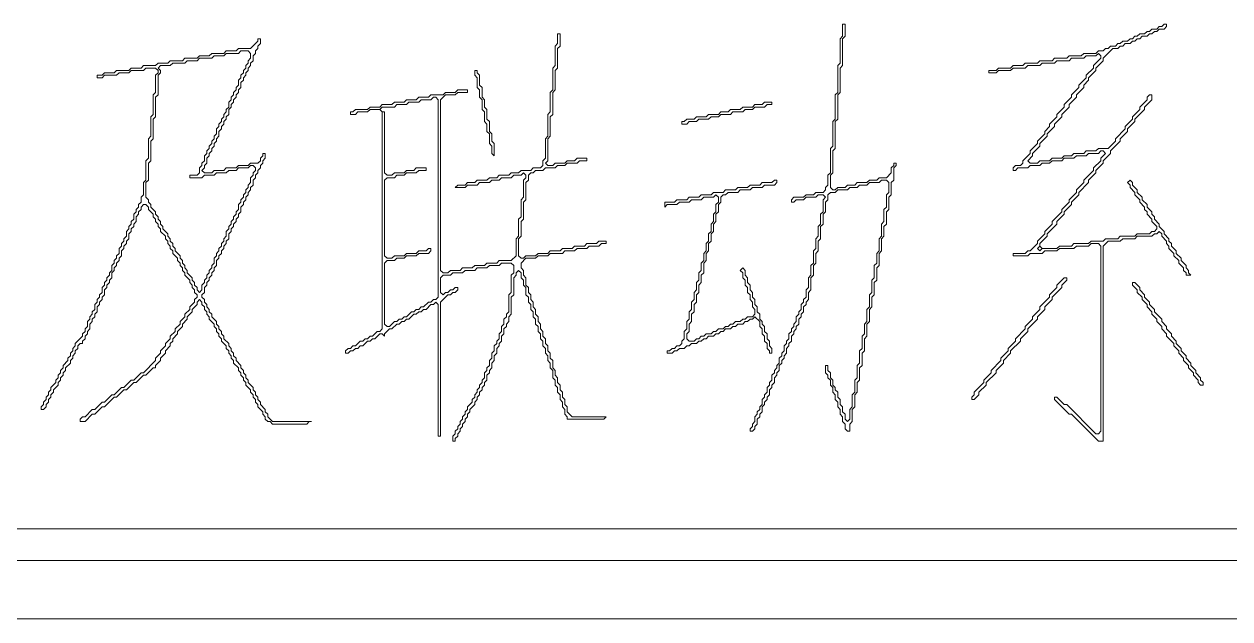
# Model space of a CAD drawing. Header units: millimetres. Extents: x 24 to 865, y 18 to 612.
# Drawn here: x 299.17 to 342.52, y 229.55 to 250.91 of the extents above; entities that cross this region are included whole.
import ezdxf

# ---------------------------------------------------------------- set-up
doc = ezdxf.new("R2010")
doc.units = ezdxf.units.MM
doc.layers.add('TRACE_STRAIGHT', color=5, linetype='CONTINUOUS', lineweight=0)
doc.layers.add('TRACE_TEXT_SYMBOL', color=6, linetype='CONTINUOUS', lineweight=0)

msp = doc.modelspace()

# ---------------------------------------------------------------- linework, layer by layer
at = {"layer": 'TRACE_STRAIGHT', "color": 5}
msp.add_line((232.382, 229.55), (366.012, 229.55), dxfattribs=at)
at = {"layer": 'TRACE_TEXT_SYMBOL', "color": 6}
for points in [[(328.594, 250.912), (328.594, 250.474), (328.506, 250.386), (328.506, 249.511), (328.419, 249.423), (328.419, 248.46), (328.331, 248.372), (328.331, 247.496), (328.243, 247.409), (328.243, 246.533), (328.156, 246.445), (328.156, 245.57), (328.068, 245.482), (328.068, 245.132), (327.981, 245.044), (327.981, 244.957), (327.893, 244.869), (327.63, 244.869), (327.543, 244.781), (327.28, 244.781), (327.193, 244.694), (326.842, 244.694), (326.755, 244.606), (326.755, 244.519), (326.842, 244.519), (326.93, 244.606), (327.193, 244.606), (327.28, 244.694), (327.63, 244.694), (327.718, 244.781), (327.893, 244.781), (327.981, 244.694), (327.893, 244.606), (327.893, 244.168), (327.806, 244.081), (327.806, 243.73), (327.718, 243.643), (327.718, 243.293), (327.63, 243.205), (327.63, 242.855), (327.543, 242.767), (327.543, 242.329), (327.455, 242.242), (327.455, 241.891), (327.368, 241.804), (327.368, 241.453), (327.28, 241.366), (327.28, 241.103), (327.193, 241.016), (327.193, 240.928), (327.105, 240.84), (327.105, 240.665), (327.017, 240.578), (327.017, 240.49), (326.93, 240.402), (326.93, 240.227), (326.842, 240.14), (326.842, 240.052), (326.755, 239.965), (326.755, 239.877), (326.667, 239.789), (326.667, 239.614), (326.58, 239.527), (326.58, 239.439)], [(329.382, 239.614), (329.47, 239.702), (329.47, 240.14), (329.557, 240.227), (329.557, 240.665), (329.645, 240.753), (329.645, 241.103), (329.732, 241.191), (329.732, 241.629), (329.82, 241.716), (329.82, 242.154), (329.907, 242.242), (329.907, 242.679), (329.995, 242.767), (329.995, 243.205), (330.083, 243.293), (330.083, 243.643), (330.17, 243.73), (330.17, 244.168), (330.258, 244.256), (330.258, 244.694), (330.345, 244.781), (330.345, 245.219), (330.433, 245.307), (330.433, 245.745), (330.521, 245.832), (330.521, 245.92), (330.433, 245.92), (330.433, 245.832), (330.345, 245.745), (330.345, 245.57), (330.17, 245.394), (329.907, 245.394), (329.82, 245.307), (329.557, 245.307), (329.47, 245.219), (329.119, 245.219), (329.032, 245.132), (328.769, 245.132), (328.681, 245.044), (328.419, 245.044), (328.331, 244.957), (328.243, 244.957), (328.156, 245.044), (328.156, 245.482), (328.243, 245.57), (328.243, 246.358), (328.331, 246.445), (328.331, 247.409), (328.419, 247.496), (328.419, 248.372), (328.506, 248.46), (328.506, 249.335), (328.594, 249.423), (328.594, 250.386), (328.681, 250.474), (328.681, 250.912), (328.594, 250.912)], [(340.154, 250.912), (340.067, 250.824), (339.979, 250.824), (339.891, 250.737), (339.716, 250.737), (339.629, 250.649), (339.541, 250.649), (339.454, 250.562), (339.278, 250.562), (339.191, 250.474), (339.103, 250.474), (339.016, 250.386), (338.928, 250.386), (338.84, 250.299), (338.665, 250.299), (338.578, 250.211), (338.49, 250.211), (338.403, 250.124), (338.227, 250.124), (338.14, 250.036), (338.052, 250.036), (337.965, 249.948), (337.79, 249.948), (337.702, 249.861), (337.264, 249.861), (337.176, 249.773), (336.739, 249.773), (336.651, 249.686), (336.213, 249.686), (336.126, 249.598), (335.688, 249.598), (335.6, 249.511), (335.162, 249.511), (335.075, 249.423), (334.724, 249.423), (334.637, 249.335), (334.199, 249.335), (334.111, 249.248), (333.849, 249.248), (333.849, 249.16), (334.111, 249.16), (334.199, 249.248), (334.637, 249.248), (334.724, 249.335), (335.162, 249.335), (335.25, 249.423), (335.688, 249.423), (335.775, 249.511), (336.213, 249.511), (336.301, 249.598), (336.739, 249.598), (336.826, 249.686), (337.264, 249.686), (337.352, 249.773), (337.702, 249.773), (337.79, 249.861), (337.877, 249.773), (337.877, 249.686), (337.614, 249.423), (337.614, 249.335), (337.352, 249.073), (337.352, 248.985), (337.089, 248.722), (337.089, 248.635)], [(338.665, 250.124), (338.753, 250.211), (338.928, 250.211), (339.016, 250.299), (339.103, 250.299), (339.191, 250.386), (339.278, 250.386), (339.366, 250.474), (339.541, 250.474), (339.629, 250.562), (339.716, 250.562), (339.804, 250.649), (339.891, 250.649), (339.979, 250.737), (340.154, 250.737), (340.242, 250.824), (340.242, 250.912), (340.154, 250.912)], [(307.575, 250.386), (307.575, 250.299), (307.312, 250.036), (306.874, 250.036), (306.787, 249.948), (306.436, 249.948), (306.349, 249.861), (305.911, 249.861), (305.823, 249.773), (305.473, 249.773), (305.386, 249.686), (304.948, 249.686), (304.86, 249.598), (304.422, 249.598), (304.335, 249.511), (303.984, 249.511), (303.897, 249.423), (303.459, 249.423), (303.371, 249.335), (303.021, 249.335), (302.933, 249.248), (302.495, 249.248), (302.408, 249.16), (302.058, 249.16), (301.97, 249.073), (301.795, 249.073), (301.795, 248.985), (301.97, 248.985), (302.058, 249.073), (302.495, 249.073), (302.583, 249.16), (302.933, 249.16), (303.021, 249.248), (303.459, 249.248), (303.546, 249.335), (303.897, 249.335), (303.984, 249.248), (303.984, 249.16), (303.897, 249.073), (303.897, 248.46), (303.809, 248.372), (303.809, 247.671), (303.722, 247.584), (303.722, 246.883), (303.634, 246.796), (303.634, 246.095), (303.546, 246.007), (303.546, 245.307), (303.459, 245.219), (303.459, 244.781), (303.371, 244.694), (303.371, 244.519), (303.284, 244.431), (303.284, 244.343), (303.196, 244.256), (303.196, 244.168), (303.109, 244.081), (303.109, 243.906), (303.021, 243.818), (303.021, 243.73), (302.933, 243.643), (302.933, 243.555), (302.846, 243.468), (302.846, 243.293)], [(307.05, 248.985), (307.137, 249.073), (307.137, 249.16), (307.225, 249.248), (307.225, 249.335), (307.312, 249.423), (307.312, 249.511), (307.4, 249.598), (307.4, 249.773), (307.487, 249.861), (307.487, 249.948), (307.575, 250.036), (307.575, 250.124), (307.663, 250.211), (307.663, 250.386), (307.575, 250.386)], [(318.347, 250.562), (318.347, 250.211), (318.26, 250.124), (318.26, 249.423), (318.172, 249.335), (318.172, 248.547), (318.084, 248.46), (318.084, 247.759), (317.997, 247.671), (317.997, 246.883), (317.909, 246.796), (317.909, 246.095), (317.822, 246.007), (317.822, 245.832), (317.734, 245.745), (317.471, 245.745), (317.384, 245.657), (317.033, 245.657), (316.946, 245.57), (316.683, 245.57), (316.596, 245.482), (316.245, 245.482), (316.158, 245.394), (315.895, 245.394), (315.807, 245.307), (315.457, 245.307), (315.369, 245.219), (315.107, 245.219), (315.019, 245.132), (314.756, 245.132), (314.669, 245.044), (315.019, 245.044), (315.107, 245.132), (315.457, 245.132), (315.545, 245.219), (315.895, 245.219), (315.983, 245.307), (316.245, 245.307), (316.333, 245.394), (316.683, 245.394), (316.771, 245.482), (317.033, 245.482), (317.121, 245.57), (317.209, 245.482), (317.209, 245.394), (317.121, 245.307), (317.121, 244.694), (317.033, 244.606), (317.033, 243.993), (316.946, 243.906), (316.946, 243.293), (316.858, 243.205), (316.858, 242.592), (316.683, 242.417), (316.245, 242.417), (316.158, 242.329), (315.807, 242.329), (315.72, 242.242), (315.369, 242.242), (315.282, 242.154), (314.932, 242.154), (314.844, 242.066), (314.494, 242.066), (314.406, 241.979)], [(318.96, 242.942), (318.873, 242.855), (318.522, 242.855), (318.435, 242.767), (318.084, 242.767), (317.997, 242.679), (317.647, 242.679), (317.559, 242.592), (317.209, 242.592), (317.121, 242.504), (317.033, 242.504), (316.946, 242.592), (316.946, 243.205), (317.033, 243.293), (317.033, 243.818), (317.121, 243.906), (317.121, 244.519), (317.209, 244.606), (317.209, 245.219), (317.296, 245.307), (317.296, 245.482), (317.384, 245.57), (317.471, 245.57), (317.559, 245.657), (317.822, 245.657), (317.909, 245.745), (318.26, 245.745), (318.347, 245.832), (318.61, 245.832), (318.697, 245.92), (319.048, 245.92), (319.135, 246.007), (319.398, 246.007), (319.398, 246.095), (319.048, 246.095), (318.96, 246.007), (318.697, 246.007), (318.61, 245.92), (318.26, 245.92), (318.172, 245.832), (317.997, 245.832), (317.909, 245.92), (317.997, 246.007), (317.997, 246.796), (318.084, 246.883), (318.084, 247.584), (318.172, 247.671), (318.172, 248.46), (318.26, 248.547), (318.26, 249.248), (318.347, 249.335), (318.347, 250.036), (318.435, 250.124), (318.435, 250.562), (318.347, 250.562)], [(304.422, 243.117), (304.422, 243.205), (304.335, 243.293), (304.335, 243.38), (304.159, 243.555), (304.159, 243.643), (304.072, 243.73), (304.072, 243.818), (303.984, 243.906), (303.984, 243.993), (303.897, 244.081), (303.897, 244.168), (303.722, 244.343), (303.722, 244.431), (303.634, 244.519), (303.634, 244.606), (303.546, 244.694), (303.546, 245.219), (303.634, 245.307), (303.634, 245.92), (303.722, 246.007), (303.722, 246.708), (303.809, 246.796), (303.809, 247.496), (303.897, 247.584), (303.897, 248.285), (303.984, 248.372), (303.984, 249.073), (304.072, 249.16), (304.072, 249.248), (303.984, 249.335), (304.072, 249.423), (304.422, 249.423), (304.51, 249.511), (304.948, 249.511), (305.035, 249.598), (305.386, 249.598), (305.473, 249.686), (305.911, 249.686), (305.999, 249.773), (306.349, 249.773), (306.436, 249.861), (306.874, 249.861)], [(306.874, 249.861), (306.962, 249.948), (307.225, 249.948), (307.312, 249.861), (307.312, 249.686), (307.225, 249.598), (307.225, 249.511), (307.137, 249.423), (307.137, 249.335), (307.05, 249.248), (307.05, 249.16), (306.962, 249.073), (306.962, 248.985), (306.874, 248.898), (306.874, 248.722), (306.787, 248.635), (306.787, 248.547), (306.699, 248.46), (306.699, 248.372), (306.612, 248.285), (306.612, 248.197), (306.524, 248.109), (306.524, 247.934), (306.436, 247.847), (306.436, 247.759), (306.349, 247.671), (306.349, 247.584), (306.261, 247.496), (306.261, 247.409), (306.174, 247.321), (306.174, 247.234), (306.086, 247.146), (306.086, 246.971), (305.999, 246.883), (305.999, 246.796), (305.911, 246.708), (305.911, 246.621), (305.823, 246.533), (305.823, 246.445), (305.736, 246.358), (305.736, 246.27), (305.648, 246.183), (305.648, 246.007), (305.561, 245.92), (305.561, 245.832), (305.473, 245.745), (305.473, 245.57), (305.386, 245.482), (305.123, 245.482), (305.123, 245.394), (305.561, 245.394), (305.648, 245.482), (305.999, 245.482), (306.086, 245.57), (306.436, 245.57), (306.524, 245.657), (306.787, 245.657), (306.874, 245.745), (307.225, 245.745), (307.312, 245.832), (307.4, 245.832), (307.487, 245.745), (307.487, 245.657), (307.4, 245.57)], [(338.227, 246.27), (338.227, 246.358), (338.578, 246.708), (338.578, 246.796), (338.84, 247.058), (338.84, 247.146), (339.103, 247.409), (339.103, 247.496), (339.454, 247.847), (339.454, 247.934), (339.716, 248.197), (339.716, 248.372), (339.629, 248.372), (339.541, 248.285), (339.541, 248.197), (339.278, 247.934), (339.278, 247.847), (339.016, 247.584), (339.016, 247.496), (338.753, 247.234), (338.753, 247.146), (338.403, 246.796), (338.403, 246.708), (338.14, 246.445), (337.79, 246.445), (337.702, 246.358), (337.352, 246.358), (337.264, 246.27), (336.914, 246.27), (336.826, 246.183), (336.563, 246.183), (336.476, 246.095), (336.126, 246.095), (336.038, 246.007), (335.688, 246.007), (335.6, 245.92), (335.337, 245.92), (335.25, 246.007), (335.425, 246.183), (335.425, 246.27), (335.688, 246.533), (335.688, 246.621), (335.95, 246.883), (335.95, 246.971), (336.213, 247.234), (336.213, 247.321), (336.476, 247.584), (336.476, 247.671), (336.739, 247.934), (336.739, 248.022), (337.001, 248.285), (337.001, 248.372), (337.264, 248.635), (337.264, 248.722), (337.439, 248.898), (337.439, 248.985), (337.702, 249.248), (337.702, 249.335), (337.965, 249.598), (337.965, 249.686), (338.315, 250.036), (338.49, 250.036), (338.578, 250.124), (338.665, 250.124)], [(307.225, 244.869), (307.312, 244.957), (307.312, 245.044), (307.4, 245.132), (307.4, 245.307), (307.487, 245.394), (307.487, 245.482), (307.575, 245.57), (307.575, 245.657), (307.663, 245.745), (307.663, 245.832), (307.75, 245.92), (307.75, 246.007), (307.838, 246.095), (307.838, 246.27), (307.75, 246.27), (307.75, 246.183), (307.663, 246.095), (307.663, 246.007), (307.575, 245.92), (307.312, 245.92), (307.225, 245.832), (306.874, 245.832), (306.787, 245.745), (306.436, 245.745), (306.349, 245.657), (305.999, 245.657), (305.911, 245.57), (305.648, 245.57), (305.561, 245.657), (305.648, 245.745), (305.648, 245.832), (305.736, 245.92), (305.736, 246.095), (305.823, 246.183), (305.823, 246.27), (305.911, 246.358), (305.911, 246.445), (305.999, 246.533), (305.999, 246.621), (306.086, 246.708), (306.086, 246.796), (306.174, 246.883), (306.174, 247.058), (306.261, 247.146), (306.261, 247.234), (306.349, 247.321), (306.349, 247.409), (306.436, 247.496), (306.436, 247.584), (306.524, 247.671), (306.524, 247.847), (306.612, 247.934), (306.612, 248.022), (306.699, 248.109), (306.699, 248.197), (306.787, 248.285), (306.787, 248.372), (306.874, 248.46), (306.874, 248.547), (306.962, 248.635), (306.962, 248.81), (307.05, 248.898), (307.05, 248.985)], [(314.406, 241.979), (314.231, 241.979), (314.143, 242.066), (314.143, 248.197), (314.319, 248.372), (314.669, 248.372), (314.756, 248.46), (315.107, 248.46), (315.107, 248.547), (314.756, 248.547), (314.669, 248.46), (314.319, 248.46), (314.231, 248.372), (313.793, 248.372), (313.705, 248.285), (313.355, 248.285), (313.268, 248.197), (312.917, 248.197), (312.83, 248.109), (312.479, 248.109), (312.392, 248.022), (312.042, 248.022), (311.954, 247.934), (311.604, 247.934), (311.516, 247.847), (311.078, 247.847), (310.991, 247.759), (310.903, 247.759), (310.903, 247.671), (311.078, 247.671), (311.166, 247.759), (311.516, 247.759), (311.604, 247.847), (311.954, 247.847), (312.042, 247.759), (312.042, 239.965), (311.954, 239.877), (311.866, 239.877), (311.691, 239.702), (311.604, 239.702), (311.516, 239.614), (311.428, 239.614), (311.341, 239.527), (311.253, 239.527), (311.078, 239.352), (310.991, 239.352), (310.903, 239.264), (310.815, 239.264), (310.728, 239.176), (310.728, 239.089), (310.815, 239.089), (310.903, 239.176), (310.991, 239.176), (311.078, 239.264), (311.166, 239.264), (311.253, 239.352), (311.341, 239.352), (311.516, 239.527), (311.604, 239.527), (311.691, 239.614), (311.779, 239.614), (311.954, 239.789), (312.042, 239.789), (312.129, 239.702)], [(337.089, 248.635), (336.826, 248.372), (336.826, 248.285), (336.563, 248.022), (336.563, 247.934), (336.301, 247.671), (336.301, 247.584), (336.038, 247.321), (336.038, 247.234), (335.863, 247.058), (335.863, 246.971), (335.6, 246.708), (335.6, 246.621), (335.337, 246.358), (335.337, 246.27), (335.075, 246.007), (335.075, 245.92), (334.987, 245.832), (334.812, 245.832), (334.724, 245.745), (334.724, 245.657), (334.812, 245.657), (334.899, 245.745), (335.25, 245.745), (335.337, 245.832), (335.688, 245.832), (335.775, 245.92), (336.038, 245.92), (336.126, 246.007), (336.476, 246.007), (336.563, 246.095), (336.914, 246.095), (337.001, 246.183), (337.352, 246.183), (337.439, 246.27), (337.79, 246.27), (337.877, 246.358), (337.965, 246.358), (338.052, 246.27), (337.877, 246.095), (337.877, 246.007), (337.614, 245.745), (337.614, 245.657), (337.264, 245.307), (337.264, 245.219), (337.001, 244.957), (337.001, 244.869), (336.739, 244.606), (336.739, 244.519), (336.476, 244.256), (336.476, 244.168), (336.126, 243.818), (336.126, 243.73), (335.863, 243.468), (335.863, 243.38), (335.6, 243.117), (335.6, 243.03), (335.337, 242.767), (335.25, 242.767), (335.162, 242.679), (334.724, 242.679), (334.724, 242.592), (335.25, 242.592), (335.337, 242.679)], [(312.129, 247.759), (312.042, 247.759), (311.954, 247.847), (312.042, 247.934), (312.479, 247.934), (312.567, 248.022), (312.917, 248.022), (313.005, 248.109), (313.355, 248.109), (313.443, 248.197), (313.793, 248.197)], [(313.793, 248.197), (313.881, 248.285), (313.968, 248.285), (314.056, 248.197), (314.056, 241.103), (313.968, 241.016), (313.881, 241.016), (313.793, 240.928), (313.705, 240.928), (313.53, 240.753), (313.443, 240.753), (313.355, 240.665), (313.268, 240.665), (313.18, 240.578), (313.092, 240.578), (312.917, 240.402), (312.83, 240.402), (312.742, 240.315), (312.655, 240.315), (312.567, 240.227), (312.479, 240.227), (312.304, 240.052), (312.217, 240.052), (312.129, 240.14), (312.129, 242.329), (312.217, 242.417), (312.479, 242.417), (312.567, 242.504), (312.83, 242.504), (312.917, 242.592), (313.268, 242.592), (313.355, 242.679), (313.705, 242.679), (313.793, 242.767), (313.793, 242.855), (313.705, 242.855), (313.618, 242.767), (313.355, 242.767), (313.268, 242.679), (312.917, 242.679), (312.83, 242.592), (312.479, 242.592), (312.392, 242.504), (312.217, 242.504), (312.129, 242.592), (312.129, 245.307), (312.217, 245.394), (312.479, 245.394), (312.567, 245.482), (312.83, 245.482), (312.917, 245.57), (313.268, 245.57), (313.355, 245.657), (313.618, 245.657), (313.618, 245.745), (313.268, 245.745), (313.18, 245.657), (312.917, 245.657), (312.83, 245.57), (312.479, 245.57), (312.392, 245.482), (312.217, 245.482), (312.129, 245.57), (312.129, 247.759)], [(339.979, 243.73), (339.804, 243.906), (339.804, 243.993), (339.716, 244.081), (339.716, 244.168), (339.541, 244.343), (339.541, 244.431), (339.366, 244.606), (339.366, 244.694), (339.191, 244.869), (339.191, 244.957), (339.016, 245.132), (339.016, 245.219), (338.928, 245.307), (338.84, 245.219), (338.928, 245.132), (338.928, 245.044), (339.103, 244.869), (339.103, 244.781), (339.278, 244.606), (339.278, 244.519), (339.454, 244.343), (339.454, 244.256), (339.541, 244.168), (339.541, 244.081), (339.716, 243.906), (339.716, 243.818), (339.891, 243.643), (339.891, 243.555), (339.804, 243.468), (339.716, 243.468), (339.629, 243.38), (339.191, 243.38), (339.103, 243.293), (338.578, 243.293), (338.49, 243.205), (338.052, 243.205), (337.965, 243.117), (337.527, 243.117), (337.439, 243.03), (336.914, 243.03), (336.826, 242.942), (336.388, 242.942), (336.301, 242.855), (335.775, 242.855), (335.688, 242.942), (335.688, 243.03), (335.95, 243.293), (335.95, 243.38), (336.301, 243.73), (336.301, 243.818), (336.563, 244.081), (336.563, 244.168), (336.826, 244.431), (336.826, 244.519), (337.089, 244.781), (337.089, 244.869), (337.439, 245.219), (337.439, 245.307), (337.702, 245.57), (337.702, 245.657), (337.965, 245.92), (337.965, 246.007), (338.227, 246.27)], [(307.4, 245.57), (307.4, 245.482), (307.312, 245.394), (307.312, 245.219), (307.225, 245.132), (307.225, 245.044), (307.137, 244.957), (307.137, 244.869), (307.05, 244.781), (307.05, 244.694), (306.962, 244.606), (306.962, 244.519), (306.874, 244.431), (306.874, 244.256), (306.787, 244.168), (306.787, 244.081), (306.699, 243.993), (306.699, 243.906), (306.612, 243.818), (306.612, 243.73), (306.524, 243.643), (306.524, 243.555), (306.436, 243.468), (306.436, 243.293), (306.349, 243.205), (306.349, 243.117), (306.261, 243.03), (306.261, 242.942), (306.174, 242.855), (306.174, 242.767), (306.086, 242.679), (306.086, 242.592), (305.999, 242.504), (305.999, 242.329), (305.911, 242.242), (305.911, 242.154), (305.823, 242.066), (305.823, 241.979), (305.736, 241.891), (305.736, 241.804), (305.648, 241.716), (305.648, 241.629), (305.561, 241.541), (305.561, 241.366), (305.473, 241.278), (305.386, 241.366), (305.386, 241.453), (305.298, 241.541), (305.298, 241.629), (305.21, 241.716), (305.21, 241.804), (305.035, 241.979), (305.035, 242.066), (304.948, 242.154), (304.948, 242.242), (304.86, 242.329), (304.86, 242.417), (304.773, 242.504), (304.773, 242.592), (304.597, 242.767), (304.597, 242.855), (304.51, 242.942), (304.51, 243.03), (304.422, 243.117)], [(326.142, 245.307), (326.054, 245.219), (325.704, 245.219), (325.616, 245.132), (325.266, 245.132), (325.178, 245.044), (324.828, 245.044), (324.74, 244.957), (324.39, 244.957), (324.302, 244.869), (323.952, 244.869), (323.865, 244.781), (323.514, 244.781), (323.427, 244.694), (323.076, 244.694), (322.989, 244.606), (322.638, 244.606), (322.551, 244.519), (322.201, 244.519), (322.201, 244.343), (322.288, 244.431), (322.638, 244.431), (322.726, 244.519), (323.076, 244.519), (323.164, 244.606), (323.514, 244.606), (323.602, 244.694), (323.952, 244.694), (324.04, 244.781), (324.127, 244.694), (324.127, 244.519), (324.04, 244.431), (324.04, 244.168), (323.952, 244.081), (323.952, 243.818), (323.865, 243.73), (323.865, 243.468), (323.777, 243.38), (323.777, 243.117), (323.689, 243.03), (323.689, 242.767), (323.602, 242.679), (323.602, 242.417), (323.514, 242.329), (323.514, 242.066), (323.427, 241.979), (323.427, 241.716), (323.339, 241.629), (323.339, 241.366), (323.252, 241.278), (323.252, 241.016), (323.164, 240.928), (323.164, 240.665), (323.076, 240.578), (323.076, 240.315), (322.989, 240.227), (322.989, 239.965), (322.901, 239.877), (322.901, 239.614), (322.814, 239.527), (322.814, 239.439), (322.726, 239.352), (322.638, 239.352), (322.551, 239.264)], [(323.865, 243.38), (323.952, 243.468), (323.952, 243.73), (324.04, 243.818), (324.04, 244.081), (324.127, 244.168), (324.127, 244.431), (324.215, 244.519), (324.215, 244.694), (324.302, 244.781), (324.39, 244.781), (324.478, 244.869), (324.828, 244.869), (324.916, 244.957), (325.266, 244.957), (325.353, 245.044), (325.704, 245.044), (325.791, 245.132), (326.142, 245.132), (326.229, 245.219), (326.229, 245.307), (326.142, 245.307)], [(326.755, 239.702), (326.842, 239.789), (326.842, 239.877), (326.93, 239.965), (326.93, 240.052), (327.017, 240.14), (327.017, 240.315), (327.105, 240.402), (327.105, 240.49), (327.193, 240.578), (327.193, 240.753), (327.28, 240.84), (327.28, 240.928), (327.368, 241.016), (327.368, 241.278), (327.455, 241.366), (327.455, 241.804), (327.543, 241.891), (327.543, 242.242), (327.63, 242.329), (327.63, 242.679), (327.718, 242.767), (327.718, 243.117), (327.806, 243.205), (327.806, 243.643), (327.893, 243.73), (327.893, 244.081), (327.981, 244.168), (327.981, 244.519), (328.068, 244.606), (328.068, 244.781), (328.156, 244.869), (328.331, 244.869), (328.419, 244.957), (328.769, 244.957), (328.857, 245.044), (329.119, 245.044), (329.207, 245.132), (329.47, 245.132), (329.557, 245.219), (329.907, 245.219), (329.995, 245.307), (330.17, 245.307), (330.258, 245.219), (330.258, 244.869), (330.17, 244.781), (330.17, 244.343), (330.083, 244.256), (330.083, 243.818), (329.995, 243.73), (329.995, 243.293), (329.907, 243.205), (329.907, 242.767), (329.82, 242.679), (329.82, 242.329), (329.732, 242.242), (329.732, 241.804), (329.645, 241.716), (329.645, 241.278), (329.557, 241.191), (329.557, 240.753), (329.47, 240.665), (329.47, 240.227), (329.382, 240.14)], [(306.787, 238.826), (306.787, 238.914), (306.699, 239.001), (306.699, 239.089), (306.612, 239.176), (306.612, 239.264), (306.524, 239.352), (306.524, 239.439), (306.349, 239.614), (306.349, 239.702), (306.261, 239.789), (306.261, 239.877), (306.174, 239.965), (306.174, 240.052), (306.086, 240.14), (306.086, 240.227), (305.911, 240.402), (305.911, 240.49), (305.823, 240.578), (305.823, 240.665), (305.736, 240.753), (305.736, 240.84), (305.648, 240.928), (305.648, 241.016), (305.561, 241.103), (305.561, 241.191), (305.648, 241.278), (305.648, 241.453), (305.736, 241.541), (305.736, 241.629), (305.823, 241.716), (305.823, 241.804), (305.911, 241.891), (305.911, 241.979), (305.999, 242.066), (305.999, 242.154), (306.086, 242.242), (306.086, 242.417), (306.174, 242.504), (306.174, 242.592), (306.261, 242.679), (306.261, 242.767), (306.349, 242.855), (306.349, 242.942), (306.436, 243.03), (306.436, 243.117), (306.524, 243.205), (306.524, 243.38), (306.612, 243.468), (306.612, 243.555), (306.699, 243.643), (306.699, 243.73), (306.787, 243.818), (306.787, 243.906), (306.874, 243.993), (306.874, 244.081), (306.962, 244.168), (306.962, 244.343), (307.05, 244.431), (307.05, 244.519), (307.137, 244.606), (307.137, 244.694), (307.225, 244.781), (307.225, 244.869)], [(302.846, 243.117), (302.933, 243.205), (302.933, 243.38), (303.021, 243.468), (303.021, 243.555), (303.109, 243.643), (303.109, 243.73), (303.196, 243.818), (303.196, 243.993), (303.284, 244.081), (303.284, 244.168), (303.371, 244.256), (303.371, 244.343), (303.459, 244.431), (303.546, 244.431), (303.634, 244.343), (303.634, 244.256), (303.809, 244.081), (303.809, 243.993), (303.897, 243.906), (303.897, 243.818), (303.984, 243.73), (303.984, 243.643), (304.072, 243.555), (304.072, 243.468), (304.247, 243.293), (304.247, 243.205), (304.335, 243.117), (304.335, 243.03), (304.422, 242.942), (304.422, 242.855), (304.51, 242.767), (304.51, 242.679), (304.685, 242.504), (304.685, 242.417), (304.773, 242.329), (304.773, 242.242), (304.86, 242.154), (304.86, 242.066), (304.948, 241.979), (304.948, 241.891), (305.123, 241.716), (305.123, 241.629), (305.21, 241.541), (305.21, 241.453), (305.298, 241.366), (305.298, 241.278), (305.386, 241.191), (305.386, 241.103), (305.298, 241.016), (305.298, 240.928), (305.123, 240.753), (305.123, 240.665), (304.948, 240.49), (304.948, 240.402), (304.773, 240.227), (304.773, 240.14), (304.597, 239.965), (304.597, 239.877), (304.422, 239.702), (304.422, 239.614), (304.247, 239.439), (304.247, 239.352), (304.072, 239.176)], [(335.337, 242.679), (335.775, 242.679), (335.863, 242.767), (336.301, 242.767), (336.388, 242.855), (336.914, 242.855), (337.001, 242.942), (337.439, 242.942), (337.527, 243.03), (337.79, 243.03), (337.877, 242.942), (337.877, 236.286), (337.79, 236.199), (337.702, 236.199), (336.651, 237.25), (336.563, 237.25), (336.301, 237.512), (336.213, 237.512), (336.213, 237.425), (336.739, 236.899), (336.826, 236.899), (337.79, 235.936), (337.965, 235.936), (337.965, 242.942), (338.14, 243.117), (338.578, 243.117), (338.665, 243.205), (339.103, 243.205), (339.191, 243.293), (339.716, 243.293), (339.804, 243.38), (339.891, 243.38), (339.979, 243.468), (340.067, 243.38), (340.067, 243.293), (340.242, 243.117), (340.242, 243.03), (340.329, 242.942), (340.329, 242.855), (340.504, 242.679), (340.504, 242.592), (340.68, 242.417), (340.68, 242.329), (340.855, 242.154), (340.855, 242.066), (340.942, 241.979), (340.942, 241.891), (341.118, 241.891), (341.03, 241.979), (341.03, 242.066), (340.942, 242.154), (340.942, 242.242), (340.767, 242.417), (340.767, 242.504), (340.592, 242.679), (340.592, 242.767), (340.417, 242.942), (340.417, 243.03), (340.329, 243.117), (340.329, 243.205), (340.154, 243.38), (340.154, 243.468), (339.979, 243.643), (339.979, 243.73)], [(302.846, 243.293), (302.758, 243.205), (302.758, 243.117), (302.671, 243.03), (302.671, 242.942), (302.583, 242.855), (302.583, 242.679), (302.495, 242.592), (302.495, 242.504), (302.408, 242.417), (302.408, 242.329), (302.32, 242.242), (302.32, 242.066), (302.233, 241.979), (302.233, 241.891), (302.145, 241.804), (302.145, 241.716), (302.058, 241.629), (302.058, 241.541), (301.97, 241.453), (301.97, 241.278), (301.882, 241.191), (301.882, 241.103), (301.795, 241.016), (301.795, 240.928), (301.707, 240.84), (301.707, 240.665), (301.62, 240.578), (301.62, 240.49), (301.532, 240.402), (301.532, 240.315), (301.445, 240.227), (301.445, 240.052), (301.357, 239.965), (301.357, 239.877), (301.269, 239.789), (301.269, 239.702), (301.007, 239.439), (301.007, 239.352), (300.919, 239.264), (300.919, 239.176), (300.831, 239.089), (300.831, 239.001), (300.744, 238.914), (300.744, 238.826), (300.569, 238.651), (300.569, 238.563), (300.481, 238.476), (300.481, 238.388), (300.394, 238.301), (300.394, 238.213), (300.306, 238.125), (300.306, 238.038), (300.131, 237.863), (300.131, 237.775), (300.043, 237.688), (300.043, 237.6), (299.956, 237.512), (299.956, 237.425), (299.868, 237.337), (299.868, 237.25), (299.781, 237.162), (299.781, 237.074), (299.868, 237.074)], [(325.266, 241.366), (325.266, 241.541), (325.178, 241.629), (325.178, 241.804), (325.091, 241.891), (325.091, 242.066), (325.003, 242.154), (324.916, 242.066), (325.003, 241.979), (325.003, 241.804), (325.091, 241.716), (325.091, 241.541), (325.178, 241.453), (325.178, 241.278), (325.266, 241.191), (325.266, 241.016), (325.353, 240.928), (325.353, 240.753), (325.441, 240.665), (325.441, 240.49), (325.353, 240.402), (325.178, 240.402), (325.091, 240.315), (325.003, 240.315), (324.916, 240.227), (324.74, 240.227), (324.653, 240.14), (324.565, 240.14), (324.478, 240.052), (324.39, 240.052), (324.302, 239.965), (324.127, 239.965), (324.04, 239.877), (323.952, 239.877), (323.865, 239.789), (323.689, 239.789), (323.602, 239.702), (323.514, 239.702), (323.427, 239.614), (323.339, 239.614), (323.252, 239.527), (323.076, 239.527), (322.989, 239.614), (322.989, 239.789), (323.076, 239.877), (323.076, 240.14), (323.164, 240.227), (323.164, 240.49), (323.252, 240.578), (323.252, 240.84), (323.339, 240.928), (323.339, 241.191), (323.427, 241.278), (323.427, 241.541), (323.514, 241.629), (323.514, 241.891), (323.602, 241.979), (323.602, 242.329), (323.689, 242.417), (323.689, 242.679), (323.777, 242.767), (323.777, 243.03), (323.865, 243.117), (323.865, 243.38)], [(299.868, 237.074), (299.956, 237.162), (299.956, 237.25), (300.043, 237.337), (300.043, 237.425), (300.131, 237.512), (300.131, 237.6), (300.218, 237.688), (300.218, 237.775), (300.394, 237.95), (300.394, 238.038), (300.481, 238.125), (300.481, 238.213), (300.569, 238.301), (300.569, 238.388), (300.656, 238.476), (300.656, 238.563), (300.831, 238.738), (300.831, 238.826), (300.919, 238.914), (300.919, 239.001), (301.007, 239.089), (301.007, 239.176), (301.094, 239.264), (301.094, 239.352), (301.182, 239.439), (301.269, 239.439), (301.269, 239.527), (301.357, 239.614), (301.357, 239.702), (301.445, 239.789), (301.445, 239.877), (301.532, 239.965), (301.532, 240.14), (301.62, 240.227), (301.62, 240.315), (301.707, 240.402), (301.707, 240.49), (301.795, 240.578), (301.795, 240.753), (301.882, 240.84), (301.882, 240.928), (301.97, 241.016), (301.97, 241.103), (302.058, 241.191), (302.058, 241.366), (302.145, 241.453), (302.145, 241.541), (302.233, 241.629), (302.233, 241.716), (302.32, 241.804), (302.32, 241.979), (302.408, 242.066), (302.408, 242.154), (302.495, 242.242), (302.495, 242.329), (302.583, 242.417), (302.583, 242.504), (302.671, 242.592), (302.671, 242.767), (302.758, 242.855), (302.758, 242.942), (302.846, 243.03), (302.846, 243.117)], [(318.697, 236.724), (320.011, 236.724), (320.099, 236.812), (318.873, 236.812), (318.697, 236.987), (318.697, 237.162), (318.61, 237.25), (318.61, 237.425), (318.522, 237.512), (318.522, 237.688), (318.435, 237.775), (318.435, 237.95), (318.347, 238.038), (318.347, 238.213), (318.26, 238.301), (318.26, 238.476), (318.172, 238.563), (318.172, 238.826), (318.084, 238.914), (318.084, 239.089), (317.997, 239.176), (317.997, 239.352), (317.909, 239.439), (317.909, 239.614), (317.822, 239.702), (317.822, 239.877), (317.734, 239.965), (317.734, 240.14), (317.647, 240.227), (317.647, 240.402), (317.559, 240.49), (317.559, 240.665), (317.471, 240.753), (317.471, 240.928), (317.384, 241.016), (317.384, 241.191), (317.296, 241.278), (317.296, 241.453), (317.209, 241.541), (317.209, 241.804), (317.121, 241.891), (317.121, 242.066), (317.033, 242.154), (317.033, 242.329), (317.209, 242.504), (317.559, 242.504), (317.647, 242.592), (317.997, 242.592), (318.084, 242.679), (318.522, 242.679), (318.61, 242.767), (318.96, 242.767), (319.048, 242.855), (319.398, 242.855), (319.486, 242.942), (319.836, 242.942), (319.924, 243.03), (320.099, 243.03), (320.099, 243.117), (319.836, 243.117), (319.748, 243.03), (319.398, 243.03), (319.311, 242.942), (318.96, 242.942)], [(312.129, 239.702), (312.129, 239.789), (312.304, 239.965), (312.392, 239.965), (312.567, 240.14), (312.655, 240.14), (312.742, 240.227), (312.83, 240.227), (312.917, 240.315), (313.005, 240.315), (313.18, 240.49), (313.268, 240.49), (313.355, 240.578), (313.443, 240.578), (313.53, 240.665), (313.618, 240.665), (313.793, 240.84), (313.881, 240.84), (313.968, 240.928), (314.056, 240.84), (314.056, 236.111), (314.143, 236.111), (314.143, 240.928), (314.406, 241.191), (314.494, 241.191), (314.581, 241.278), (314.669, 241.278), (314.756, 241.366), (314.756, 241.453), (314.669, 241.453), (314.581, 241.366), (314.494, 241.366), (314.406, 241.278), (314.319, 241.278), (314.231, 241.191), (314.143, 241.278), (314.143, 241.804), (314.231, 241.891), (314.494, 241.891), (314.581, 241.979), (314.932, 241.979), (315.019, 242.066), (315.369, 242.066), (315.457, 242.154), (315.807, 242.154), (315.895, 242.242), (316.245, 242.242), (316.333, 242.329), (316.683, 242.329), (316.771, 242.242), (316.771, 241.979), (316.683, 241.891), (316.683, 241.278), (316.596, 241.191), (316.596, 240.578), (316.508, 240.49), (316.508, 240.402), (316.42, 240.315), (316.42, 240.14), (316.333, 240.052), (316.333, 239.877), (316.245, 239.789), (316.245, 239.614), (316.158, 239.527)], [(315.895, 238.476), (315.983, 238.563), (315.983, 238.738), (316.07, 238.826), (316.07, 239.001), (316.158, 239.089), (316.158, 239.264), (316.245, 239.352), (316.245, 239.439), (316.333, 239.527), (316.333, 239.702), (316.42, 239.789), (316.42, 239.965), (316.508, 240.052), (316.508, 240.14), (316.596, 240.227), (316.596, 240.402), (316.683, 240.49), (316.683, 241.103), (316.771, 241.191), (316.771, 241.804), (316.858, 241.891), (316.858, 241.979), (316.946, 242.066), (317.033, 241.979), (317.033, 241.804), (317.121, 241.716), (317.121, 241.541), (317.209, 241.453), (317.209, 241.191), (317.296, 241.103), (317.296, 240.928), (317.384, 240.84), (317.384, 240.665), (317.471, 240.578), (317.471, 240.402), (317.559, 240.315), (317.559, 240.14), (317.647, 240.052), (317.647, 239.877), (317.734, 239.789), (317.734, 239.614), (317.822, 239.527), (317.822, 239.352), (317.909, 239.264), (317.909, 239.089), (317.997, 239.001), (317.997, 238.826), (318.084, 238.738), (318.084, 238.563), (318.172, 238.476), (318.172, 238.213), (318.26, 238.125), (318.26, 237.95), (318.347, 237.863), (318.347, 237.688), (318.435, 237.6), (318.435, 237.425), (318.522, 237.337), (318.522, 237.162), (318.61, 237.074), (318.61, 236.899), (318.697, 236.812), (318.697, 236.724)], [(322.551, 239.264), (322.463, 239.264), (322.376, 239.176), (322.288, 239.176), (322.288, 239.089), (322.463, 239.089), (322.551, 239.176), (322.638, 239.176), (322.726, 239.264), (322.901, 239.264), (322.989, 239.352), (323.076, 239.352), (323.164, 239.439), (323.339, 239.439), (323.427, 239.527), (323.514, 239.527), (323.602, 239.614), (323.689, 239.614), (323.777, 239.702), (323.952, 239.702), (324.04, 239.789), (324.127, 239.789), (324.215, 239.877), (324.302, 239.877), (324.39, 239.965), (324.565, 239.965), (324.653, 240.052), (324.74, 240.052), (324.828, 240.14), (325.003, 240.14), (325.091, 240.227), (325.178, 240.227), (325.266, 240.315), (325.353, 240.315), (325.441, 240.402), (325.616, 240.227), (325.616, 240.052), (325.704, 239.965), (325.704, 239.789), (325.791, 239.702), (325.791, 239.527), (325.879, 239.439), (325.879, 239.264), (325.966, 239.176), (325.966, 239.089), (326.054, 239.089), (326.054, 239.264), (325.966, 239.352), (325.966, 239.527), (325.879, 239.614), (325.879, 239.789), (325.791, 239.877), (325.791, 240.052), (325.704, 240.14), (325.704, 240.227), (325.616, 240.315), (325.616, 240.49), (325.529, 240.578), (325.529, 240.753), (325.441, 240.84), (325.441, 241.016), (325.353, 241.103), (325.353, 241.278), (325.266, 241.366)], [(304.072, 239.176), (304.072, 239.089), (303.897, 238.914), (303.897, 238.826), (303.459, 238.388), (303.371, 238.388), (303.109, 238.125), (303.021, 238.125), (302.758, 237.863), (302.671, 237.863), (302.408, 237.6), (302.32, 237.6), (302.058, 237.337), (301.97, 237.337), (301.707, 237.074), (301.62, 237.074), (301.357, 236.812), (301.269, 236.812), (301.182, 236.724), (301.182, 236.637), (301.357, 236.637), (301.62, 236.899), (301.707, 236.899), (301.97, 237.162), (302.058, 237.162), (302.408, 237.512), (302.495, 237.512), (302.758, 237.775), (302.846, 237.775), (303.109, 238.038), (303.196, 238.038), (303.459, 238.301), (303.546, 238.301), (303.809, 238.563), (303.897, 238.563), (303.897, 238.651), (304.072, 238.826), (304.072, 238.914), (304.247, 239.089), (304.247, 239.176), (304.422, 239.352), (304.422, 239.439), (304.51, 239.527), (304.51, 239.614), (304.685, 239.789), (304.685, 239.877), (304.86, 240.052), (304.86, 240.14), (305.035, 240.315), (305.035, 240.402), (305.21, 240.578), (305.21, 240.665), (305.386, 240.84), (305.386, 240.928), (305.473, 241.016), (305.561, 240.928), (305.561, 240.84), (305.648, 240.753), (305.648, 240.665), (305.736, 240.578), (305.736, 240.49), (305.823, 240.402), (305.823, 240.315), (305.999, 240.14)], [(305.999, 240.14), (305.999, 240.052), (306.086, 239.965), (306.086, 239.877), (306.174, 239.789), (306.174, 239.702), (306.261, 239.614), (306.261, 239.527), (306.436, 239.352), (306.436, 239.264), (306.524, 239.176), (306.524, 239.089), (306.612, 239.001), (306.612, 238.914), (306.699, 238.826), (306.699, 238.738), (306.874, 238.563), (306.874, 238.476), (306.962, 238.388), (306.962, 238.301), (307.05, 238.213), (307.05, 238.125), (307.137, 238.038), (307.137, 237.95), (307.312, 237.775), (307.312, 237.688), (307.4, 237.6), (307.4, 237.512), (307.487, 237.425), (307.487, 237.337), (307.575, 237.25), (307.575, 237.162), (307.75, 236.987), (307.75, 236.899), (307.838, 236.812), (307.838, 236.724), (307.925, 236.637), (308.013, 236.637), (308.1, 236.549), (309.327, 236.549), (309.414, 236.637), (309.502, 236.637), (308.1, 236.637), (307.925, 236.812), (307.925, 236.899), (307.838, 236.987), (307.838, 237.074), (307.663, 237.25), (307.663, 237.337), (307.575, 237.425), (307.575, 237.512), (307.487, 237.6), (307.487, 237.688), (307.4, 237.775), (307.4, 237.863), (307.225, 238.038), (307.225, 238.125), (307.137, 238.213), (307.137, 238.301), (307.05, 238.388), (307.05, 238.476), (306.962, 238.563), (306.962, 238.651), (306.787, 238.826)], [(329.382, 240.14), (329.382, 239.789), (329.294, 239.702), (329.294, 239.264), (329.207, 239.176), (329.207, 238.738), (329.119, 238.651), (329.119, 238.213), (329.032, 238.125), (329.032, 237.688), (328.944, 237.6), (328.944, 237.162), (328.857, 237.074), (328.857, 236.724), (328.769, 236.637), (328.681, 236.724), (328.681, 236.899), (328.594, 236.987), (328.594, 237.162), (328.506, 237.25), (328.506, 237.425), (328.419, 237.512), (328.419, 237.688), (328.331, 237.775), (328.331, 237.863), (328.243, 237.95), (328.243, 238.125), (328.156, 238.213), (328.156, 238.388), (328.068, 238.476), (328.068, 238.651), (327.981, 238.651), (327.981, 238.388), (328.068, 238.301), (328.068, 238.213), (328.156, 238.125), (328.156, 237.95), (328.243, 237.863), (328.243, 237.688), (328.331, 237.6), (328.331, 237.425), (328.419, 237.337), (328.419, 237.162), (328.506, 237.074), (328.506, 236.899), (328.594, 236.812), (328.594, 236.637), (328.681, 236.549), (328.681, 236.374), (328.769, 236.286), (328.857, 236.286), (328.857, 236.549), (328.944, 236.637), (328.944, 237.074), (329.032, 237.162), (329.032, 237.6), (329.119, 237.688), (329.119, 238.038), (329.207, 238.125), (329.207, 238.563), (329.294, 238.651), (329.294, 239.089), (329.382, 239.176), (329.382, 239.614)], [(316.158, 239.527), (316.158, 239.439), (316.07, 239.352), (316.07, 239.176), (315.983, 239.089), (315.983, 238.914), (315.895, 238.826), (315.895, 238.651), (315.807, 238.563), (315.807, 238.476), (315.72, 238.388), (315.72, 238.213), (315.632, 238.125), (315.632, 238.038), (315.545, 237.95), (315.545, 237.863), (315.457, 237.775), (315.457, 237.688), (315.369, 237.6), (315.369, 237.512), (315.282, 237.425), (315.282, 237.337), (315.107, 237.162), (315.107, 237.074), (315.019, 236.987), (315.019, 236.899), (314.932, 236.812), (314.932, 236.724), (314.844, 236.637), (314.844, 236.549), (314.756, 236.461), (314.756, 236.374), (314.669, 236.286), (314.669, 236.199), (314.581, 236.111), (314.581, 235.936), (314.669, 235.936), (314.669, 236.024), (314.756, 236.111), (314.756, 236.199), (314.844, 236.286), (314.844, 236.374), (314.932, 236.461), (314.932, 236.549), (315.019, 236.637), (315.019, 236.724), (315.107, 236.812), (315.107, 236.899), (315.194, 236.987), (315.194, 237.074), (315.369, 237.25), (315.369, 237.337), (315.457, 237.425), (315.457, 237.512), (315.545, 237.6), (315.545, 237.688), (315.632, 237.775), (315.632, 237.863), (315.72, 237.95), (315.72, 238.038), (315.807, 238.125), (315.807, 238.301), (315.895, 238.388), (315.895, 238.476)], [(326.58, 239.439), (326.492, 239.352), (326.492, 239.176), (326.404, 239.089), (326.404, 239.001), (326.317, 238.914), (326.317, 238.738), (326.229, 238.651), (326.229, 238.563), (326.142, 238.476), (326.142, 238.388), (326.054, 238.301), (326.054, 238.125), (325.966, 238.038), (325.966, 237.95), (325.879, 237.863), (325.879, 237.688), (325.791, 237.6), (325.791, 237.512), (325.704, 237.425), (325.704, 237.25), (325.616, 237.162), (325.616, 237.074), (325.529, 236.987), (325.529, 236.899), (325.441, 236.812), (325.441, 236.637), (325.353, 236.549), (325.353, 236.461), (325.266, 236.374), (325.266, 236.286), (325.353, 236.286), (325.441, 236.374), (325.441, 236.461), (325.529, 236.549), (325.529, 236.724), (325.616, 236.812), (325.616, 236.899), (325.704, 236.987), (325.704, 237.162), (325.791, 237.25), (325.791, 237.337), (325.879, 237.425), (325.879, 237.512), (325.966, 237.6), (325.966, 237.775), (326.054, 237.863), (326.054, 237.95), (326.142, 238.038), (326.142, 238.213), (326.229, 238.301), (326.229, 238.388), (326.317, 238.476), (326.317, 238.651), (326.404, 238.738), (326.404, 238.826), (326.492, 238.914), (326.492, 239.001), (326.58, 239.089), (326.58, 239.264), (326.667, 239.352), (326.667, 239.439), (326.755, 239.527), (326.755, 239.702)]]:
    msp.add_lwpolyline(points, dxfattribs=at)
for points in [[(315.369, 249.248), (315.369, 249.073), (315.457, 248.985), (315.457, 248.635), (315.545, 248.547), (315.545, 248.285), (315.632, 248.197), (315.632, 247.847), (315.72, 247.759), (315.72, 247.409), (315.807, 247.321), (315.807, 247.058), (315.895, 246.971), (315.895, 246.621), (315.983, 246.533), (315.983, 246.27), (316.07, 246.183), (316.07, 246.621), (315.983, 246.708), (315.983, 246.971), (315.895, 247.058), (315.895, 247.409), (315.807, 247.496), (315.807, 247.847), (315.72, 247.934), (315.72, 248.197), (315.632, 248.285), (315.632, 248.635), (315.545, 248.722), (315.545, 249.073), (315.457, 249.16), (315.457, 249.248)], [(325.791, 248.109), (325.704, 248.022), (325.441, 248.022), (325.353, 247.934), (325.003, 247.934), (324.916, 247.847), (324.565, 247.847), (324.478, 247.759), (324.215, 247.759), (324.127, 247.671), (323.777, 247.671), (323.689, 247.584), (323.339, 247.584), (323.252, 247.496), (322.989, 247.496), (322.901, 247.409), (322.814, 247.409), (322.814, 247.321), (322.989, 247.321), (323.076, 247.409), (323.339, 247.409), (323.427, 247.496), (323.777, 247.496), (323.865, 247.584), (324.127, 247.584), (324.215, 247.671), (324.565, 247.671), (324.653, 247.759), (325.003, 247.759), (325.091, 247.847), (325.353, 247.847), (325.441, 247.934), (325.791, 247.934), (325.879, 248.022), (326.054, 248.022), (326.054, 248.109)], [(335.6, 242.855), (335.688, 242.942), (335.775, 242.855), (335.688, 242.767)], [(336.563, 241.804), (336.301, 241.541), (336.301, 241.453), (336.038, 241.191), (336.038, 241.103), (335.688, 240.753), (335.688, 240.665), (335.425, 240.402), (335.425, 240.315), (335.162, 240.052), (335.162, 239.965), (334.812, 239.614), (334.812, 239.527), (334.549, 239.264), (334.549, 239.176), (334.286, 238.914), (334.286, 238.826), (333.936, 238.476), (333.936, 238.388), (333.673, 238.125), (333.673, 238.038), (333.323, 237.688), (333.323, 237.6), (333.235, 237.512), (333.235, 237.425), (333.323, 237.425), (333.498, 237.6), (333.498, 237.688), (333.761, 237.95), (333.761, 238.038), (334.111, 238.388), (334.111, 238.476), (334.374, 238.738), (334.374, 238.826), (334.637, 239.089), (334.637, 239.176), (334.987, 239.527), (334.987, 239.614), (335.25, 239.877), (335.25, 239.965), (335.6, 240.315), (335.6, 240.402), (335.863, 240.665), (335.863, 240.753), (336.126, 241.016), (336.126, 241.103), (336.476, 241.453), (336.476, 241.541), (336.651, 241.716), (336.651, 241.804)], [(339.016, 241.629), (339.016, 241.541), (339.191, 241.366), (339.191, 241.278), (339.366, 241.103), (339.366, 241.016), (339.541, 240.84), (339.541, 240.753), (339.716, 240.578), (339.716, 240.49), (339.891, 240.315), (339.891, 240.227), (340.067, 240.052), (340.067, 239.965), (340.242, 239.789), (340.242, 239.702), (340.504, 239.439), (340.504, 239.352), (340.68, 239.176), (340.68, 239.089), (340.855, 238.914), (340.855, 238.826), (341.03, 238.651), (341.03, 238.563), (341.205, 238.388), (341.205, 238.301), (341.38, 238.125), (341.38, 238.038), (341.468, 237.95), (341.555, 237.95), (341.555, 238.038), (341.468, 238.125), (341.468, 238.213), (341.293, 238.388), (341.293, 238.476), (341.118, 238.651), (341.118, 238.738), (340.942, 238.914), (340.942, 239.001), (340.767, 239.176), (340.767, 239.264), (340.592, 239.439), (340.592, 239.527), (340.417, 239.702), (340.417, 239.789), (340.242, 239.965), (340.242, 240.052), (340.067, 240.227), (340.067, 240.315), (339.804, 240.578), (339.804, 240.665), (339.629, 240.84), (339.629, 240.928), (339.454, 241.103), (339.454, 241.191), (339.278, 241.366), (339.278, 241.453), (339.103, 241.629)], [(232.433, 232.783), (232.433, 231.645), (366.077, 231.645), (366.077, 232.783)]]:
    msp.add_lwpolyline(points, close=True, dxfattribs=at)

doc.saveas('drawing.dxf')
